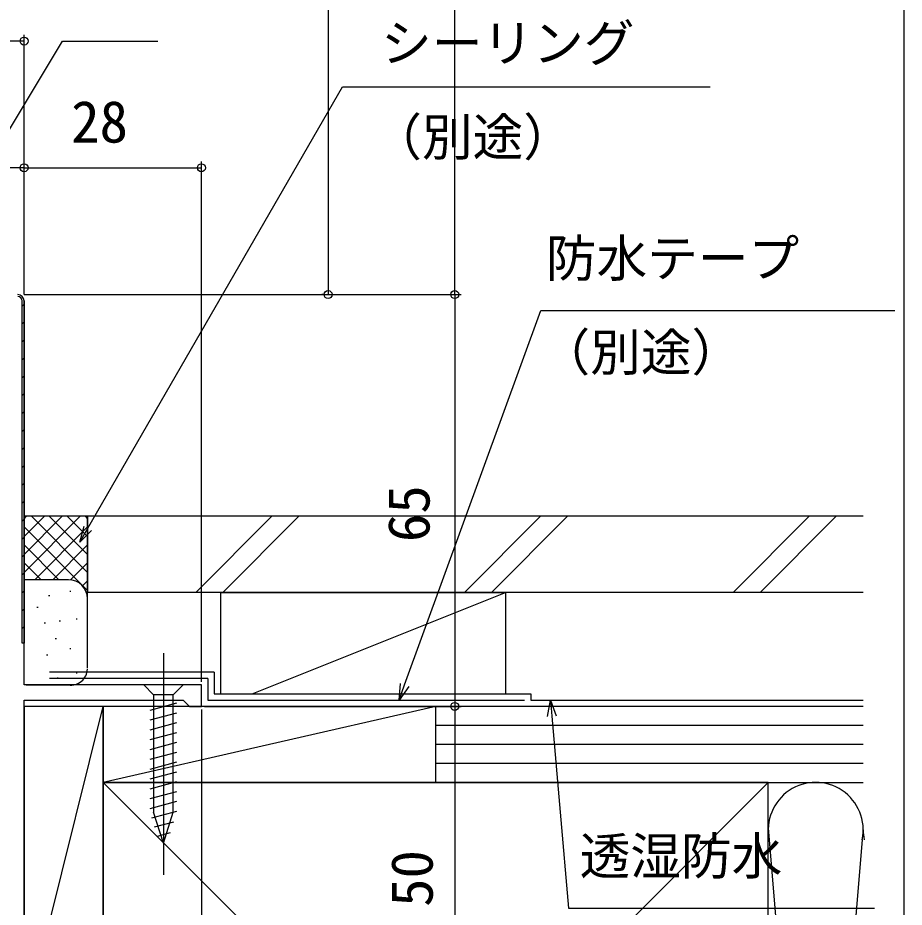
# Model space of a CAD drawing. Units: millimetres, scale not verified. Extents: x -525 to 525, y -783 to 778.
# Drawn here: x 385 to 525, y -471.5 to -331.2 of the extents above; entities that cross this region are included whole.
import ezdxf
from ezdxf.enums import TextEntityAlignment as Align

# ---------------------------------------------------------------- set-up
doc = ezdxf.new("R2010")
doc.units = ezdxf.units.MM
doc.header["$LTSCALE"] = 4
for name, color, linetype in [('0-3_YKK_11', 7, 'Continuous'), ('0-5_YKK_13', 4, 'Continuous'), ('0-7_YKK_D', 6, 'Continuous'), ('0-8_YKK_ZWAK', 7, 'Continuous'), ('0-9_YSS_K', 3, 'Continuous'), ('0-A_YSS_KE', 3, 'Continuous')]:
    doc.layers.add(name, color=color, linetype=linetype)
doc.styles.add('ＭＳ ゴシック', font='')
doc.styles.get('ＭＳ ゴシック').set_extended_font_data('MS Gothic')

msp = doc.modelspace()

# ---------------------------------------------------------------- linework, layer by layer
at = {"layer": '0-3_YKK_11'}
for p, q in [((386.02, -436.44), (386.02, -375.84)), ((385.72, -376.641), (386.02, -376.341)), ((385.72, -379.469), (386.02, -379.169)), ((385.72, -382.298), (386.02, -381.998)), ((385.72, -385.126), (386.02, -384.826)), ((385.72, -387.955), (386.02, -387.655)), ((385.72, -390.783), (386.02, -390.483)), ((385.72, -393.612), (386.02, -393.312)), ((385.72, -396.44), (386.02, -396.14)), ((385.72, -399.268), (386.02, -398.968)), ((385.72, -402.097), (386.02, -401.797)), ((385.72, -404.925), (386.02, -404.625)), ((385.72, -407.754), (386.02, -407.454)), ((385.72, -410.582), (386.02, -410.282)), ((385.72, -413.411), (386.02, -413.111)), ((385.72, -416.239), (386.02, -415.939)), ((385.72, -419.067), (386.02, -418.767)), ((385.72, -421.896), (386.02, -421.596)), ((385.72, -424.724), (386.02, -424.424)), ((385.72, -427.553), (386.02, -427.253))]:
    msp.add_line(p, q, dxfattribs=at)
for points in [[(386.02, -375.84), (386.02, -429.84), (385.72, -429.84), (385.72, -375.84)], [(378.22, -489.84), (380.862, -489.84), (381.045, -489.72), (381.595, -489.72), (381.778, -489.84), (386.02, -489.84), (386.02, -438.84), (411.12, -438.84), (411.62, -439.34), (412.12, -439.84), (414.02, -439.84), (414.02, -436.44), (386.02, -436.44)]]:
    msp.add_lwpolyline(points, dxfattribs=at)
for radius in [1, 1, 0.7]:
    msp.add_arc((385.02, -375.84), radius, 0.00001, 89.99999, dxfattribs=at)
at = {"layer": '0-5_YKK_13'}
for p, q in [((408.02, -431.44), (408.02, -466.44)), ((411.12, -436.44), (404.92, -436.44)), ((404.92, -436.44), (406.47, -437.99)), ((411.12, -436.44), (409.57, -437.99)), ((405.92, -440.416), (410.12, -439.291)), ((406.47, -437.99), (406.47, -456.524)), ((409.57, -437.99), (406.47, -437.99)), ((409.57, -456.524), (409.57, -437.99)), ((405.92, -441.969), (410.12, -440.844)), ((405.92, -443.522), (410.12, -442.397)), ((405.92, -445.075), (410.12, -443.95)), ((405.92, -446.628), (410.12, -445.503)), ((405.92, -448.181), (410.12, -447.055)), ((405.92, -449.734), (410.12, -448.608)), ((405.92, -451.287), (410.12, -450.161)), ((405.92, -452.84), (410.12, -451.714)), ((405.92, -454.392), (410.12, -453.267)), ((405.92, -455.945), (410.12, -454.82)), ((406.179, -457.429), (410.12, -456.373)), ((408.02, -461.44), (406.47, -456.524)), ((408.02, -461.44), (409.57, -456.524)), ((406.63, -458.861), (409.666, -458.047)), ((407.082, -460.293), (409.131, -459.744))]:
    msp.add_line(p, q, dxfattribs=at)
at = {"layer": '0-7_YKK_D'}
for p, q in [((454.023, -374.84), (454.023, -214.731)), ((434.023, -279.318), (434.023, -374.84)), ((386.02, -374.84), (386.02, -333.84)), ((386.02, -334.84), (330.02, -334.84)), ((386.02, -354.84), (374.02, -354.84)), ((386.02, -374.84), (386.02, -353.84)), ((386.02, -374.84), (386.02, -353.84)), ((386.02, -354.84), (414.02, -354.84)), ((414.02, -435.94), (414.02, -353.84)), ((386.023, -374.84), (455.023, -374.84)), ((386.023, -374.84), (455.023, -374.84)), ((433.413, -374.84), (433.023, -374.84)), ((454.023, -374.84), (454.023, -439.84)), ((414.023, -440.34), (414.023, -758.841)), ((414.521, -439.84), (455.021, -439.84)), ((417.023, -439.84), (455.023, -439.84)), ((454.021, -439.84), (454.021, -489.84))]:
    msp.add_line(p, q, dxfattribs=at)
for points in [[(380.02, -354.84), (392.1, -334.84), (407.146, -334.84)], [(394.8, -413.924), (396.075, -411.715), (436.279, -342.08), (494.381, -342.076)], [(445.233, -438.84), (446.105, -436.444), (467.607, -377.367), (523.519, -377.367)], [(396.666, -412.057), (394.8, -413.924), (395.483, -411.374)], [(446.747, -436.677), (445.233, -438.84), (445.463, -436.21)], [(468.662, -441.44), (469.121, -438.84), (470.024, -441.321)], [(469.121, -438.84), (469.343, -441.38), (471.996, -471.701), (520.315, -471.701)]]:
    msp.add_lwpolyline(points, dxfattribs=at)
for centre in [(386.02, -334.84), (386.02, -354.84), (386.02, -354.84), (414.02, -354.84), (434.023, -374.84), (454.023, -374.84), (454.023, -374.84), (454.021, -439.84), (454.023, -439.84)]:
    msp.add_circle(centre, 0.637, dxfattribs=at)
at = {"layer": '0-8_YKK_ZWAK'}
msp.add_lwpolyline([(-525, -782.7), (525, -782.7), (525, 747.3)], dxfattribs=at)
at = {"layer": '0-9_YSS_K'}
for p, q in [((386.023, -410.212), (386.395, -409.84)), ((396.023, -409.84), (386.023, -409.84)), ((386.023, -418.698), (394.881, -409.84)), ((386.023, -415.869), (392.052, -409.84)), ((386.023, -413.041), (389.224, -409.84)), ((387.165, -409.84), (396.023, -418.698)), ((389.993, -409.84), (396.023, -415.869)), ((392.822, -409.84), (396.023, -413.041)), ((395.65, -409.84), (396.023, -410.212)), ((396.023, -422.84), (396.023, -409.84)), ((425.133, -409.84), (413.133, -421.84)), ((429.376, -409.84), (417.376, -421.84)), ((467.559, -409.84), (455.559, -421.84)), ((471.802, -409.84), (459.802, -421.84)), ((509.986, -409.84), (497.986, -421.84)), ((514.228, -409.84), (502.228, -421.84)), ((386.023, -411.526), (396.023, -421.526)), ((387.709, -419.84), (396.023, -411.526)), ((386.023, -414.355), (391.508, -419.84)), ((390.538, -419.84), (396.023, -414.355)), ((386.023, -417.183), (388.697, -419.858)), ((393.348, -419.858), (396.023, -417.183)), ((393.023, -419.84), (386.023, -419.84)), ((395.228, -420.806), (396.023, -420.011)), ((389.88, -422.335), (390.08, -422.335)), ((393.218, -421.668), (393.418, -421.668)), ((417.023, -421.84), (417.023, -437.84)), ((417.023, -421.84), (462.023, -421.84)), ((422.023, -437.84), (462.023, -421.84)), ((462.023, -421.84), (462.023, -437.84)), ((396.023, -433.83), (396.023, -422.84)), ((388.024, -424.166), (388.224, -424.166)), ((389.212, -426.675), (389.412, -426.675)), ((391.549, -426.341), (391.749, -426.341)), ((394.219, -426.007), (394.419, -426.007)), ((390.946, -429.134), (391.146, -429.134)), ((393.218, -430.68), (393.418, -430.68)), ((389.546, -431.682), (389.746, -431.682)), ((394.219, -434.522), (394.419, -434.522)), ((386.323, -436.44), (393.023, -436.44)), ((391.215, -435.354), (391.415, -435.354)), ((386.023, -489.84), (398.523, -439.84)), ((451.023, -439.84), (398.523, -451.84)), ((462.023, -439.84), (417.023, -439.84)), ((518.523, -439.84), (451.023, -439.84)), ((451.023, -451.84), (451.023, -439.84)), ((518.523, -442.84), (451.023, -442.84)), ((518.523, -445.84), (451.023, -445.84)), ((518.523, -448.84), (451.023, -448.84)), ((398.523, -556.84), (503.523, -451.84)), ((398.523, -451.84), (503.523, -556.84)), ((451.023, -451.84), (518.523, -451.84)), ((503.523, -451.84), (518.523, -451.84)), ((503.529, -459.034), (510.865, -547.808)), ((518.365, -460.871), (511.023, -549.721))]:
    msp.add_line(p, q, dxfattribs=at)
for points in [[(398.523, -489.84), (398.523, -439.84), (386.023, -439.84), (386.023, -489.84)], [(451.023, -451.84), (451.023, -439.84), (398.523, -439.84), (398.523, -451.84)]]:
    msp.add_lwpolyline(points, close=True, dxfattribs=at)
for centre, radius, start, end in [((393.023, -422.84), 3, 360, 90), ((393.415, -433.861), 2.609, 261.34878, 358.26236), ((511.023, -459.34), 7.5, 348.21668, 191.78379), ((526.023, -459.34), 7.5, 180, 191.78379)]:
    msp.add_arc(centre, radius, start, end, dxfattribs=at)
at = {"layer": '0-A_YSS_KE'}
for p, q in [((518.523, -421.84), (396.023, -421.84)), ((416.023, -434.44), (390.023, -434.44)), ((415.023, -435.44), (390.023, -435.44)), ((466.023, -437.84), (466.023, -438.84)), ((466.023, -438.84), (518.523, -438.84)), ((503.523, -465.804), (503.523, -451.84)), ((503.523, -556.84), (503.523, -459.34))]:
    msp.add_line(p, q, dxfattribs=at)
for points in [[(518.523, -409.84), (396.023, -409.84), (396.023, -421.84)], [(416.023, -434.44), (416.023, -437.84), (466.023, -437.84)], [(415.023, -435.44), (415.023, -438.84), (465.023, -438.84)], [(503.523, -451.84), (398.523, -451.84), (398.523, -556.84), (503.523, -556.84)]]:
    msp.add_lwpolyline(points, dxfattribs=at)

# ---------------------------------------------------------------- texts
at = {"layer": '0-7_YKK_D', "style": 'ＭＳ ゴシック'}
for s, height, p in [('シーリング', 5.865, (442.392, -339.838)), ('28', 6.598, (393.449, -352.84)), ('（別途）', 5.865, (440.847, -354.671)), ('防水テープ', 5.865, (468.412, -373.801)), ('（別途）', 5.865, (467.412, -388.634)), ('透湿防水', 5.865, (473.745, -468.142))]:
    msp.add_text(s, height=height, dxfattribs=at).set_placement(p, align=Align.BOTTOM_LEFT)
for s, p in [('65', (452.023, -413.911)), ('50', (452.521, -471.488))]:
    msp.add_text(s, height=6.598, rotation=90, dxfattribs=at).set_placement(p, align=Align.BOTTOM_LEFT)

doc.saveas('drawing.dxf')
